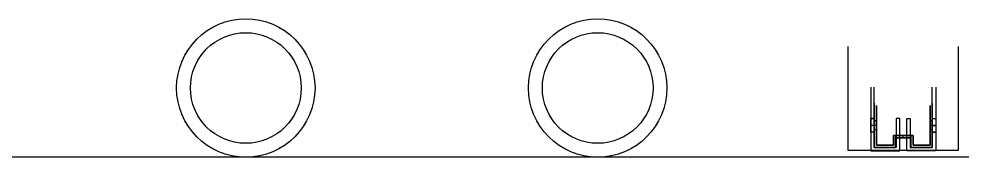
# Model space of a CAD drawing. Header units: millimetres. Extents: x 15382 to 37298, y 7351 to 31127.
# Drawn here: x 23138 to 23820, y 27527 to 27627 of the extents above; entities that cross this region are included whole.
import ezdxf

# ---------------------------------------------------------------- set-up
doc = ezdxf.new("R2010")
doc.units = ezdxf.units.MM
for name, color, linetype in [('113', 3, 'Continuous'), ('116', 12, 'Continuous'), ('M40', 3, 'Continuous'), ('標的物', 1, 'Continuous'), ('障礙', 2, 'Continuous')]:
    doc.layers.add(name, color=color, linetype=linetype)

msp = doc.modelspace()

# ---------------------------------------------------------------- linework, layer by layer
at = {"layer": '113', "color": 8}
for p, q in [((23736.986, 27606.565), (23736.986, 27531.565)), ((23816.986, 27531.565), (23816.986, 27606.565)), ((23736.986, 27531.565), (23816.986, 27531.565))]:
    msp.add_line(p, q, dxfattribs=at)
at = {"layer": '116', "color": 8}
for p, q in [((23753.486, 27577.065), (23753.486, 27531.065)), ((23755.986, 27533.565), (23755.986, 27577.065)), ((23797.986, 27533.565), (23797.986, 27577.065)), ((23800.486, 27577.065), (23800.486, 27531.065)), ((23755.986, 27554.543), (23753.486, 27554.543)), ((23774.486, 27554.565), (23771.986, 27554.565)), ((23771.986, 27554.565), (23771.986, 27533.565)), ((23774.486, 27531.065), (23774.486, 27554.565)), ((23779.486, 27531.065), (23779.486, 27554.565)), ((23779.486, 27554.565), (23781.986, 27554.565)), ((23781.986, 27554.565), (23781.986, 27533.565)), ((23797.986, 27554.543), (23800.486, 27554.543)), ((23755.986, 27549.565), (23753.486, 27549.565)), ((23755.986, 27544.587), (23753.486, 27544.587)), ((23797.986, 27549.565), (23800.486, 27549.565)), ((23797.986, 27544.587), (23800.486, 27544.587)), ((23753.486, 27531.065), (23772.986, 27531.065)), ((23771.986, 27533.565), (23755.986, 27533.565)), ((23771.986, 27531.065), (23774.486, 27531.065)), ((23781.986, 27531.065), (23779.486, 27531.065)), ((23800.486, 27531.065), (23780.986, 27531.065)), ((23781.986, 27533.565), (23797.986, 27533.565))]:
    msp.add_line(p, q, dxfattribs=at)
at = {"layer": '116', "color": 8, "lineweight": -3}
for p, q in [((23753.486, 27544.587), (23753.486, 27554.543)), ((23753.486, 27554.543), (23755.986, 27554.543)), ((23753.486, 27549.565), (23753.486, 27554.543)), ((23753.486, 27554.543), (23755.986, 27554.543)), ((23755.986, 27554.543), (23755.986, 27544.587)), ((23755.986, 27554.543), (23755.986, 27549.565)), ((23797.986, 27549.565), (23797.986, 27554.543)), ((23797.986, 27554.543), (23800.486, 27554.543)), ((23797.986, 27544.587), (23797.986, 27554.543)), ((23797.986, 27554.543), (23800.486, 27554.543)), ((23800.486, 27554.543), (23800.486, 27549.565)), ((23800.486, 27554.543), (23800.486, 27544.587)), ((23755.986, 27549.565), (23753.486, 27549.565)), ((23755.986, 27544.587), (23753.486, 27544.587)), ((23800.486, 27549.565), (23797.986, 27549.565)), ((23800.486, 27544.587), (23797.986, 27544.587))]:
    msp.add_line(p, q, dxfattribs=at)
at = {"layer": 'M40', "color": 8}
for p, q in [((23755.986, 27565.565), (23755.986, 27533.565)), ((23755.986, 27533.565), (23755.986, 27565.565)), ((23797.986, 27533.565), (23797.986, 27565.565)), ((23797.986, 27565.565), (23797.986, 27533.565)), ((23757.586, 27535.165), (23757.586, 27563.965)), ((23757.586, 27563.965), (23757.586, 27535.165)), ((23796.386, 27563.965), (23796.386, 27535.165)), ((23796.386, 27535.165), (23796.386, 27563.965)), ((23757.586, 27552.815), (23755.986, 27552.815)), ((23757.586, 27549.565), (23755.986, 27549.565)), ((23757.586, 27546.315), (23755.986, 27546.315)), ((23784.086, 27542.165), (23769.886, 27542.165)), ((23769.886, 27542.165), (23769.886, 27535.165)), ((23769.886, 27535.165), (23769.886, 27542.165)), ((23769.886, 27542.165), (23784.086, 27542.165)), ((23771.486, 27533.565), (23771.486, 27540.565)), ((23771.486, 27540.565), (23782.486, 27540.565)), ((23782.486, 27540.565), (23771.486, 27540.565)), ((23771.486, 27540.565), (23771.486, 27533.565)), ((23782.486, 27540.565), (23782.486, 27542.165)), ((23782.486, 27540.565), (23782.486, 27533.565)), ((23782.486, 27533.565), (23782.486, 27540.565)), ((23784.086, 27535.165), (23784.086, 27542.165)), ((23784.086, 27542.165), (23784.086, 27535.165)), ((23755.986, 27533.565), (23771.486, 27533.565)), ((23771.486, 27533.565), (23755.986, 27533.565)), ((23769.886, 27535.165), (23757.586, 27535.165)), ((23757.586, 27535.165), (23769.886, 27535.165)), ((23782.486, 27533.565), (23797.986, 27533.565)), ((23797.986, 27533.565), (23782.486, 27533.565)), ((23796.386, 27535.165), (23784.086, 27535.165)), ((23784.086, 27535.165), (23796.386, 27535.165))]:
    msp.add_line(p, q, dxfattribs=at)
at = {"layer": 'M40', "color": 8, "lineweight": -3}
for p, q in [((23755.986, 27546.315), (23755.986, 27552.815)), ((23755.986, 27552.815), (23757.586, 27552.815)), ((23755.986, 27549.565), (23755.986, 27552.815)), ((23755.986, 27552.815), (23757.586, 27552.815)), ((23757.586, 27552.815), (23757.586, 27546.315)), ((23757.586, 27552.815), (23757.586, 27549.565)), ((23796.386, 27546.315), (23796.386, 27552.815)), ((23796.386, 27552.815), (23797.986, 27552.815)), ((23796.386, 27549.565), (23796.386, 27552.815)), ((23796.386, 27552.815), (23797.986, 27552.815)), ((23797.986, 27552.815), (23797.986, 27546.315)), ((23797.986, 27552.815), (23797.986, 27549.565)), ((23757.586, 27549.565), (23755.986, 27549.565)), ((23757.586, 27546.315), (23755.986, 27546.315)), ((23797.986, 27549.565), (23796.386, 27549.565)), ((23797.986, 27546.315), (23796.386, 27546.315)), ((23782.486, 27542.165), (23771.486, 27542.165)), ((23771.486, 27542.165), (23771.486, 27540.565)), ((23771.486, 27540.565), (23782.486, 27540.565)), ((23776.986, 27542.165), (23782.486, 27542.165)), ((23776.986, 27540.565), (23776.986, 27542.165)), ((23782.486, 27540.565), (23776.986, 27540.565)), ((23782.486, 27540.565), (23782.486, 27542.165)), ((23782.486, 27542.165), (23782.486, 27540.565))]:
    msp.add_line(p, q, dxfattribs=at)
at = {"layer": '標的物'}
msp.add_line((24016.986, 27526.565), (22796.986, 27526.565), dxfattribs=at)
at = {"layer": '障礙', "color": 8}
for centre, radius in [((23302.054, 27576.565), 50), ((23556.28, 27576.565), 50), ((23302.054, 27576.565), 40), ((23556.28, 27576.565), 40)]:
    msp.add_circle(centre, radius, dxfattribs=at)

doc.saveas('drawing.dxf')
